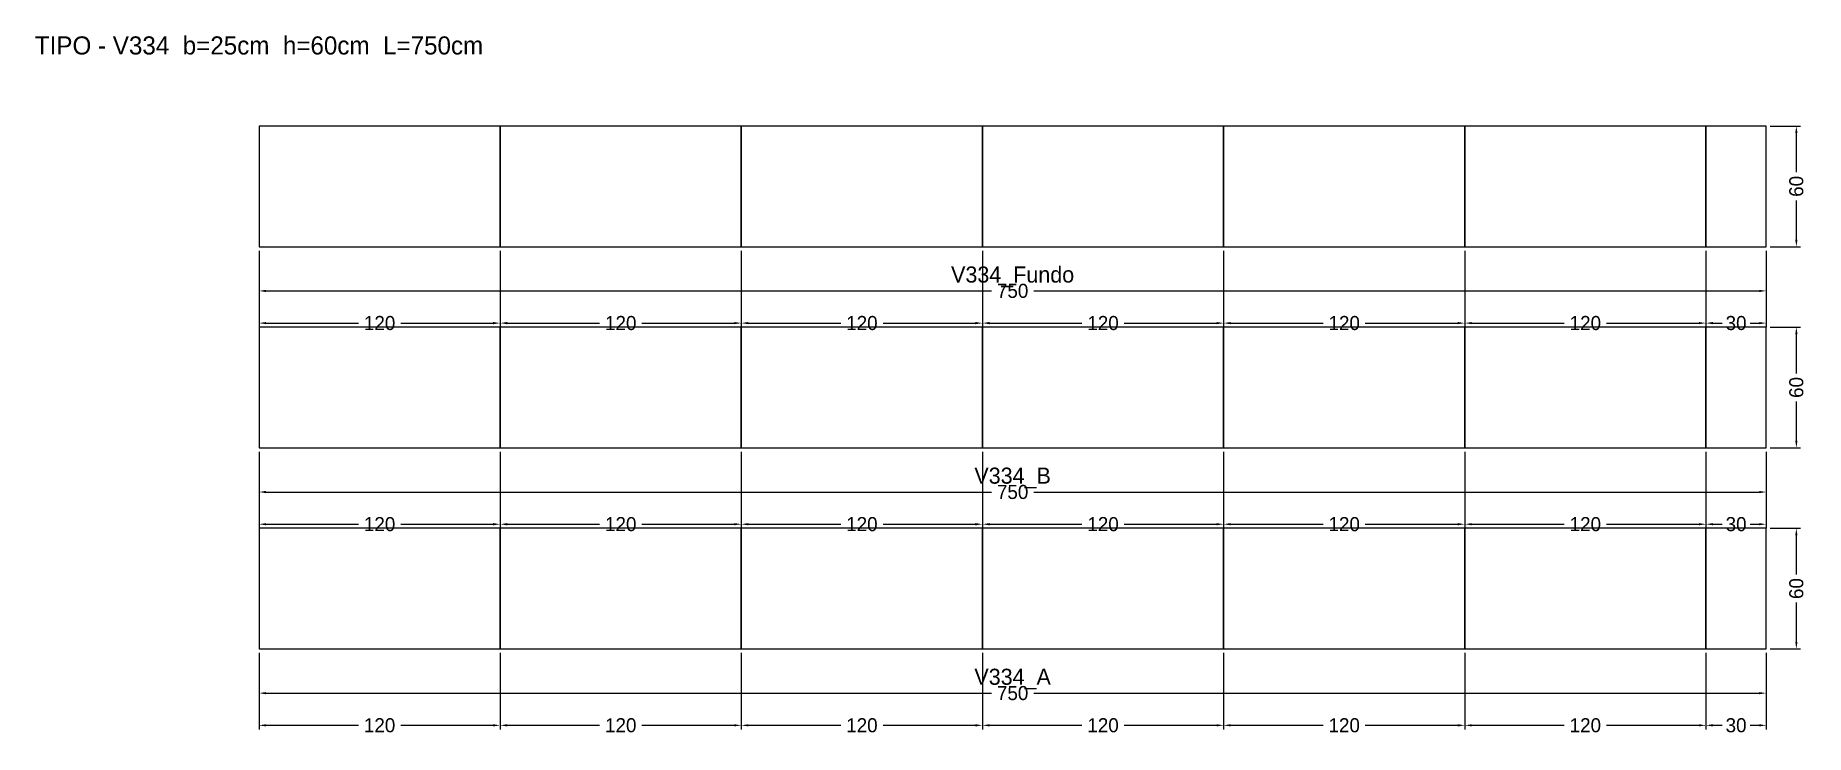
# Model space of a CAD drawing. Header units: metres. Extents: x -111 to 770, y -43 to 305.
import ezdxf

# ---------------------------------------------------------------- set-up
doc = ezdxf.new("R2010")
doc.units = ezdxf.units.M
for name, color, linetype in [('COTA', 3, 'Continuous'), ('NOMENCLATURA', 2, 'Continuous'), ('Paineis', 7, 'Continuous'), ('Texto Secao', 2, 'Continuous')]:
    doc.layers.add(name, color=color, linetype=linetype)
doc.dimstyles.new('COTA_VIG', dxfattribs={"dimtxt": 7, "dimasz": 3.5, "dimexe": 2, "dimexo": 2, "dimgap": 1.5, "dimtad": 1, "dimdec": 1, "dimcen": 2.5, "dimclrd": 3, "dimclre": 3, "dimclrt": 3, "dimazin": 3, "dimtfac": 1, "dimtmove": 0, "dimatfit": 3})

# ---------------------------------------------------------------- blocks, each defined once
blk = doc.blocks.new('_CLOSEDFILLED')
at = {"color": 0, "linetype": 'BYBLOCK'}
blk.add_solid([(-1, 0.16), (0, 0), (-1, -0.16)], dxfattribs=at)
blk = doc.blocks.new('*D1')
at = {"color": 3}
for p, q in [((0, -2), (0, -24)), ((750, -2), (750, -24)), ((3.5, -22), (364.5, -22)), ((385.5, -22), (746.5, -22))]:
    blk.add_line(p, q, dxfattribs=at)
at = {"layer": 'Defpoints'}
for p in [(0, 0), (750, 0), (0, -22)]:
    blk.add_point(p, dxfattribs=at)
at = {"layer": 'COTA', "color": 3, "xscale": 3.5, "yscale": 3.5, "rotation": 180}
blk.add_blockref('_CLOSEDFILLED', (0, -22), dxfattribs=at)
at = {"layer": 'COTA', "color": 3, "xscale": 3.5, "yscale": 3.5}
blk.add_blockref('_CLOSEDFILLED', (750, -22), dxfattribs=at)
at = {"layer": 'COTA', "color": 3, "insert": (375, -22), "char_height": 7, "attachment_point": 5}
blk.add_mtext('750', dxfattribs=at)
blk = doc.blocks.new('*D2')
at = {"color": 3}
for p, q in [((0, -2), (0, -40)), ((120, -2), (120, -40)), ((3.5, -38), (49.5, -38)), ((70.5, -38), (116.5, -38))]:
    blk.add_line(p, q, dxfattribs=at)
at = {"layer": 'Defpoints'}
for p in [(0, 0), (120, 0), (0, -38)]:
    blk.add_point(p, dxfattribs=at)
at = {"layer": 'COTA', "color": 3, "xscale": 3.5, "yscale": 3.5, "rotation": 180}
blk.add_blockref('_CLOSEDFILLED', (0, -38), dxfattribs=at)
at = {"layer": 'COTA', "color": 3, "xscale": 3.5, "yscale": 3.5}
blk.add_blockref('_CLOSEDFILLED', (120, -38), dxfattribs=at)
at = {"layer": 'COTA', "color": 3, "insert": (60, -38), "char_height": 7, "attachment_point": 5}
blk.add_mtext('120', dxfattribs=at)
blk = doc.blocks.new('*D3')
at = {"color": 3}
for p, q in [((120, -2), (120, -40)), ((240, -2), (240, -40)), ((123.5, -38), (169.5, -38)), ((190.5, -38), (236.5, -38))]:
    blk.add_line(p, q, dxfattribs=at)
at = {"layer": 'Defpoints'}
for p in [(120, 0), (240, 0), (120, -38)]:
    blk.add_point(p, dxfattribs=at)
at = {"layer": 'COTA', "color": 3, "xscale": 3.5, "yscale": 3.5, "rotation": 180}
blk.add_blockref('_CLOSEDFILLED', (120, -38), dxfattribs=at)
at = {"layer": 'COTA', "color": 3, "xscale": 3.5, "yscale": 3.5}
blk.add_blockref('_CLOSEDFILLED', (240, -38), dxfattribs=at)
at = {"layer": 'COTA', "color": 3, "insert": (180, -38), "char_height": 7, "attachment_point": 5}
blk.add_mtext('120', dxfattribs=at)
blk = doc.blocks.new('*D4')
at = {"color": 3}
for p, q in [((240, -2), (240, -40)), ((360, -2), (360, -40)), ((243.5, -38), (289.5, -38)), ((310.5, -38), (356.5, -38))]:
    blk.add_line(p, q, dxfattribs=at)
at = {"layer": 'Defpoints'}
for p in [(240, 0), (360, 0), (240, -38)]:
    blk.add_point(p, dxfattribs=at)
at = {"layer": 'COTA', "color": 3, "xscale": 3.5, "yscale": 3.5, "rotation": 180}
blk.add_blockref('_CLOSEDFILLED', (240, -38), dxfattribs=at)
at = {"layer": 'COTA', "color": 3, "xscale": 3.5, "yscale": 3.5}
blk.add_blockref('_CLOSEDFILLED', (360, -38), dxfattribs=at)
at = {"layer": 'COTA', "color": 3, "insert": (300, -38), "char_height": 7, "attachment_point": 5}
blk.add_mtext('120', dxfattribs=at)
blk = doc.blocks.new('*D5')
at = {"color": 3}
for p, q in [((360, -2), (360, -40)), ((480, -2), (480, -40)), ((363.5, -38), (409.5, -38)), ((430.5, -38), (476.5, -38))]:
    blk.add_line(p, q, dxfattribs=at)
at = {"layer": 'Defpoints'}
for p in [(360, 0), (480, 0), (360, -38)]:
    blk.add_point(p, dxfattribs=at)
at = {"layer": 'COTA', "color": 3, "xscale": 3.5, "yscale": 3.5, "rotation": 180}
blk.add_blockref('_CLOSEDFILLED', (360, -38), dxfattribs=at)
at = {"layer": 'COTA', "color": 3, "xscale": 3.5, "yscale": 3.5}
blk.add_blockref('_CLOSEDFILLED', (480, -38), dxfattribs=at)
at = {"layer": 'COTA', "color": 3, "insert": (420, -38), "char_height": 7, "attachment_point": 5}
blk.add_mtext('120', dxfattribs=at)
blk = doc.blocks.new('*D6')
at = {"color": 3}
for p, q in [((480, -2), (480, -40)), ((600, -2), (600, -40)), ((483.5, -38), (529.5, -38)), ((550.5, -38), (596.5, -38))]:
    blk.add_line(p, q, dxfattribs=at)
at = {"layer": 'Defpoints'}
for p in [(480, 0), (600, 0), (480, -38)]:
    blk.add_point(p, dxfattribs=at)
at = {"layer": 'COTA', "color": 3, "xscale": 3.5, "yscale": 3.5, "rotation": 180}
blk.add_blockref('_CLOSEDFILLED', (480, -38), dxfattribs=at)
at = {"layer": 'COTA', "color": 3, "xscale": 3.5, "yscale": 3.5}
blk.add_blockref('_CLOSEDFILLED', (600, -38), dxfattribs=at)
at = {"layer": 'COTA', "color": 3, "insert": (540, -38), "char_height": 7, "attachment_point": 5}
blk.add_mtext('120', dxfattribs=at)
blk = doc.blocks.new('*D7')
at = {"color": 3}
for p, q in [((600, -2), (600, -40)), ((720, -2), (720, -40)), ((603.5, -38), (649.5, -38)), ((670.5, -38), (716.5, -38))]:
    blk.add_line(p, q, dxfattribs=at)
at = {"layer": 'Defpoints'}
for p in [(600, 0), (720, 0), (600, -38)]:
    blk.add_point(p, dxfattribs=at)
at = {"layer": 'COTA', "color": 3, "xscale": 3.5, "yscale": 3.5, "rotation": 180}
blk.add_blockref('_CLOSEDFILLED', (600, -38), dxfattribs=at)
at = {"layer": 'COTA', "color": 3, "xscale": 3.5, "yscale": 3.5}
blk.add_blockref('_CLOSEDFILLED', (720, -38), dxfattribs=at)
at = {"layer": 'COTA', "color": 3, "insert": (660, -38), "char_height": 7, "attachment_point": 5}
blk.add_mtext('120', dxfattribs=at)
blk = doc.blocks.new('*D8')
at = {"color": 3}
for p, q in [((720, -2), (720, -40)), ((750, -2), (750, -40)), ((723.5, -38), (728, -38)), ((742, -38), (746.5, -38))]:
    blk.add_line(p, q, dxfattribs=at)
at = {"layer": 'Defpoints'}
for p in [(720, 0), (750, 0), (720, -38)]:
    blk.add_point(p, dxfattribs=at)
at = {"layer": 'COTA', "color": 3, "xscale": 3.5, "yscale": 3.5, "rotation": 180}
blk.add_blockref('_CLOSEDFILLED', (720, -38), dxfattribs=at)
at = {"layer": 'COTA', "color": 3, "xscale": 3.5, "yscale": 3.5}
blk.add_blockref('_CLOSEDFILLED', (750, -38), dxfattribs=at)
at = {"layer": 'COTA', "color": 3, "insert": (735, -38), "char_height": 7, "attachment_point": 5}
blk.add_mtext('30', dxfattribs=at)
blk = doc.blocks.new('*D9')
at = {"color": 3}
for p, q in [((752, 60), (767, 60)), ((765, 37), (765, 56.5)), ((765, 3.5), (765, 23)), ((752, 0), (767, 0))]:
    blk.add_line(p, q, dxfattribs=at)
at = {"layer": 'Defpoints'}
for p in [(750, 60), (750, 0), (765, 0)]:
    blk.add_point(p, dxfattribs=at)
at = {"layer": 'COTA', "color": 3, "xscale": 3.5, "yscale": 3.5}
for p, rotation in [((765, 60), 90), ((765, 0), 270)]:
    blk.add_blockref('_CLOSEDFILLED', p, dxfattribs=dict(at, rotation=rotation))
at = {"layer": 'COTA', "color": 3, "insert": (765, 30), "char_height": 7, "attachment_point": 5, "rotation": 90}
blk.add_mtext('60', dxfattribs=at)
blk = doc.blocks.new('*D10')
at = {"color": 3}
for p, q in [((0, 98), (0, 76)), ((750, 98), (750, 76)), ((3.5, 78), (364.5, 78)), ((385.5, 78), (746.5, 78))]:
    blk.add_line(p, q, dxfattribs=at)
at = {"layer": 'Defpoints'}
for p in [(0, 100), (750, 100), (0, 78)]:
    blk.add_point(p, dxfattribs=at)
at = {"layer": 'COTA', "color": 3, "xscale": 3.5, "yscale": 3.5, "rotation": 180}
blk.add_blockref('_CLOSEDFILLED', (0, 78), dxfattribs=at)
at = {"layer": 'COTA', "color": 3, "xscale": 3.5, "yscale": 3.5}
blk.add_blockref('_CLOSEDFILLED', (750, 78), dxfattribs=at)
at = {"layer": 'COTA', "color": 3, "insert": (375, 78), "char_height": 7, "attachment_point": 5}
blk.add_mtext('750', dxfattribs=at)
blk = doc.blocks.new('*D11')
at = {"color": 3}
for p, q in [((0, 98), (0, 60)), ((120, 98), (120, 60)), ((3.5, 62), (49.5, 62)), ((70.5, 62), (116.5, 62))]:
    blk.add_line(p, q, dxfattribs=at)
at = {"layer": 'Defpoints'}
for p in [(0, 100), (120, 100), (0, 62)]:
    blk.add_point(p, dxfattribs=at)
at = {"layer": 'COTA', "color": 3, "xscale": 3.5, "yscale": 3.5, "rotation": 180}
blk.add_blockref('_CLOSEDFILLED', (0, 62), dxfattribs=at)
at = {"layer": 'COTA', "color": 3, "xscale": 3.5, "yscale": 3.5}
blk.add_blockref('_CLOSEDFILLED', (120, 62), dxfattribs=at)
at = {"layer": 'COTA', "color": 3, "insert": (60, 62), "char_height": 7, "attachment_point": 5}
blk.add_mtext('120', dxfattribs=at)
blk = doc.blocks.new('*D12')
at = {"color": 3}
for p, q in [((120, 98), (120, 60)), ((240, 98), (240, 60)), ((123.5, 62), (169.5, 62)), ((190.5, 62), (236.5, 62))]:
    blk.add_line(p, q, dxfattribs=at)
at = {"layer": 'Defpoints'}
for p in [(120, 100), (240, 100), (120, 62)]:
    blk.add_point(p, dxfattribs=at)
at = {"layer": 'COTA', "color": 3, "xscale": 3.5, "yscale": 3.5, "rotation": 180}
blk.add_blockref('_CLOSEDFILLED', (120, 62), dxfattribs=at)
at = {"layer": 'COTA', "color": 3, "xscale": 3.5, "yscale": 3.5}
blk.add_blockref('_CLOSEDFILLED', (240, 62), dxfattribs=at)
at = {"layer": 'COTA', "color": 3, "insert": (180, 62), "char_height": 7, "attachment_point": 5}
blk.add_mtext('120', dxfattribs=at)
blk = doc.blocks.new('*D13')
at = {"color": 3}
for p, q in [((240, 98), (240, 60)), ((360, 98), (360, 60)), ((243.5, 62), (289.5, 62)), ((310.5, 62), (356.5, 62))]:
    blk.add_line(p, q, dxfattribs=at)
at = {"layer": 'Defpoints'}
for p in [(240, 100), (360, 100), (240, 62)]:
    blk.add_point(p, dxfattribs=at)
at = {"layer": 'COTA', "color": 3, "xscale": 3.5, "yscale": 3.5, "rotation": 180}
blk.add_blockref('_CLOSEDFILLED', (240, 62), dxfattribs=at)
at = {"layer": 'COTA', "color": 3, "xscale": 3.5, "yscale": 3.5}
blk.add_blockref('_CLOSEDFILLED', (360, 62), dxfattribs=at)
at = {"layer": 'COTA', "color": 3, "insert": (300, 62), "char_height": 7, "attachment_point": 5}
blk.add_mtext('120', dxfattribs=at)
blk = doc.blocks.new('*D14')
at = {"color": 3}
for p, q in [((360, 98), (360, 60)), ((480, 98), (480, 60)), ((363.5, 62), (409.5, 62)), ((430.5, 62), (476.5, 62))]:
    blk.add_line(p, q, dxfattribs=at)
at = {"layer": 'Defpoints'}
for p in [(360, 100), (480, 100), (360, 62)]:
    blk.add_point(p, dxfattribs=at)
at = {"layer": 'COTA', "color": 3, "xscale": 3.5, "yscale": 3.5, "rotation": 180}
blk.add_blockref('_CLOSEDFILLED', (360, 62), dxfattribs=at)
at = {"layer": 'COTA', "color": 3, "xscale": 3.5, "yscale": 3.5}
blk.add_blockref('_CLOSEDFILLED', (480, 62), dxfattribs=at)
at = {"layer": 'COTA', "color": 3, "insert": (420, 62), "char_height": 7, "attachment_point": 5}
blk.add_mtext('120', dxfattribs=at)
blk = doc.blocks.new('*D15')
at = {"color": 3}
for p, q in [((480, 98), (480, 60)), ((600, 98), (600, 60)), ((483.5, 62), (529.5, 62)), ((550.5, 62), (596.5, 62))]:
    blk.add_line(p, q, dxfattribs=at)
at = {"layer": 'Defpoints'}
for p in [(480, 100), (600, 100), (480, 62)]:
    blk.add_point(p, dxfattribs=at)
at = {"layer": 'COTA', "color": 3, "xscale": 3.5, "yscale": 3.5, "rotation": 180}
blk.add_blockref('_CLOSEDFILLED', (480, 62), dxfattribs=at)
at = {"layer": 'COTA', "color": 3, "xscale": 3.5, "yscale": 3.5}
blk.add_blockref('_CLOSEDFILLED', (600, 62), dxfattribs=at)
at = {"layer": 'COTA', "color": 3, "insert": (540, 62), "char_height": 7, "attachment_point": 5}
blk.add_mtext('120', dxfattribs=at)
blk = doc.blocks.new('*D16')
at = {"color": 3}
for p, q in [((600, 98), (600, 60)), ((720, 98), (720, 60)), ((603.5, 62), (649.5, 62)), ((670.5, 62), (716.5, 62))]:
    blk.add_line(p, q, dxfattribs=at)
at = {"layer": 'Defpoints'}
for p in [(600, 100), (720, 100), (600, 62)]:
    blk.add_point(p, dxfattribs=at)
at = {"layer": 'COTA', "color": 3, "xscale": 3.5, "yscale": 3.5, "rotation": 180}
blk.add_blockref('_CLOSEDFILLED', (600, 62), dxfattribs=at)
at = {"layer": 'COTA', "color": 3, "xscale": 3.5, "yscale": 3.5}
blk.add_blockref('_CLOSEDFILLED', (720, 62), dxfattribs=at)
at = {"layer": 'COTA', "color": 3, "insert": (660, 62), "char_height": 7, "attachment_point": 5}
blk.add_mtext('120', dxfattribs=at)
blk = doc.blocks.new('*D17')
at = {"color": 3}
for p, q in [((720, 98), (720, 60)), ((750, 98), (750, 60)), ((723.5, 62), (728, 62)), ((742, 62), (746.5, 62))]:
    blk.add_line(p, q, dxfattribs=at)
at = {"layer": 'Defpoints'}
for p in [(720, 100), (750, 100), (720, 62)]:
    blk.add_point(p, dxfattribs=at)
at = {"layer": 'COTA', "color": 3, "xscale": 3.5, "yscale": 3.5, "rotation": 180}
blk.add_blockref('_CLOSEDFILLED', (720, 62), dxfattribs=at)
at = {"layer": 'COTA', "color": 3, "xscale": 3.5, "yscale": 3.5}
blk.add_blockref('_CLOSEDFILLED', (750, 62), dxfattribs=at)
at = {"layer": 'COTA', "color": 3, "insert": (735, 62), "char_height": 7, "attachment_point": 5}
blk.add_mtext('30', dxfattribs=at)
blk = doc.blocks.new('*D18')
at = {"color": 3}
for p, q in [((752, 160), (767, 160)), ((765, 137), (765, 156.5)), ((765, 103.5), (765, 123)), ((752, 100), (767, 100))]:
    blk.add_line(p, q, dxfattribs=at)
at = {"layer": 'Defpoints'}
for p in [(750, 160), (750, 100), (765, 100)]:
    blk.add_point(p, dxfattribs=at)
at = {"layer": 'COTA', "color": 3, "xscale": 3.5, "yscale": 3.5}
for p, rotation in [((765, 160), 90), ((765, 100), 270)]:
    blk.add_blockref('_CLOSEDFILLED', p, dxfattribs=dict(at, rotation=rotation))
at = {"layer": 'COTA', "color": 3, "insert": (765, 130), "char_height": 7, "attachment_point": 5, "rotation": 90}
blk.add_mtext('60', dxfattribs=at)
blk = doc.blocks.new('*D19')
at = {"color": 3}
for p, q in [((0, 198), (0, 176)), ((750, 198), (750, 176)), ((3.5, 178), (364.5, 178)), ((385.5, 178), (746.5, 178))]:
    blk.add_line(p, q, dxfattribs=at)
at = {"layer": 'Defpoints'}
for p in [(0, 200), (750, 200), (0, 178)]:
    blk.add_point(p, dxfattribs=at)
at = {"layer": 'COTA', "color": 3, "xscale": 3.5, "yscale": 3.5, "rotation": 180}
blk.add_blockref('_CLOSEDFILLED', (0, 178), dxfattribs=at)
at = {"layer": 'COTA', "color": 3, "xscale": 3.5, "yscale": 3.5}
blk.add_blockref('_CLOSEDFILLED', (750, 178), dxfattribs=at)
at = {"layer": 'COTA', "color": 3, "insert": (375, 178), "char_height": 7, "attachment_point": 5}
blk.add_mtext('750', dxfattribs=at)
blk = doc.blocks.new('*D20')
at = {"color": 3}
for p, q in [((0, 198), (0, 160)), ((120, 198), (120, 160)), ((3.5, 162), (49.5, 162)), ((70.5, 162), (116.5, 162))]:
    blk.add_line(p, q, dxfattribs=at)
at = {"layer": 'Defpoints'}
for p in [(0, 200), (120, 200), (0, 162)]:
    blk.add_point(p, dxfattribs=at)
at = {"layer": 'COTA', "color": 3, "xscale": 3.5, "yscale": 3.5, "rotation": 180}
blk.add_blockref('_CLOSEDFILLED', (0, 162), dxfattribs=at)
at = {"layer": 'COTA', "color": 3, "xscale": 3.5, "yscale": 3.5}
blk.add_blockref('_CLOSEDFILLED', (120, 162), dxfattribs=at)
at = {"layer": 'COTA', "color": 3, "insert": (60, 162), "char_height": 7, "attachment_point": 5}
blk.add_mtext('120', dxfattribs=at)
blk = doc.blocks.new('*D21')
at = {"color": 3}
for p, q in [((120, 198), (120, 160)), ((240, 198), (240, 160)), ((123.5, 162), (169.5, 162)), ((190.5, 162), (236.5, 162))]:
    blk.add_line(p, q, dxfattribs=at)
at = {"layer": 'Defpoints'}
for p in [(120, 200), (240, 200), (120, 162)]:
    blk.add_point(p, dxfattribs=at)
at = {"layer": 'COTA', "color": 3, "xscale": 3.5, "yscale": 3.5, "rotation": 180}
blk.add_blockref('_CLOSEDFILLED', (120, 162), dxfattribs=at)
at = {"layer": 'COTA', "color": 3, "xscale": 3.5, "yscale": 3.5}
blk.add_blockref('_CLOSEDFILLED', (240, 162), dxfattribs=at)
at = {"layer": 'COTA', "color": 3, "insert": (180, 162), "char_height": 7, "attachment_point": 5}
blk.add_mtext('120', dxfattribs=at)
blk = doc.blocks.new('*D22')
at = {"color": 3}
for p, q in [((240, 198), (240, 160)), ((360, 198), (360, 160)), ((243.5, 162), (289.5, 162)), ((310.5, 162), (356.5, 162))]:
    blk.add_line(p, q, dxfattribs=at)
at = {"layer": 'Defpoints'}
for p in [(240, 200), (360, 200), (240, 162)]:
    blk.add_point(p, dxfattribs=at)
at = {"layer": 'COTA', "color": 3, "xscale": 3.5, "yscale": 3.5, "rotation": 180}
blk.add_blockref('_CLOSEDFILLED', (240, 162), dxfattribs=at)
at = {"layer": 'COTA', "color": 3, "xscale": 3.5, "yscale": 3.5}
blk.add_blockref('_CLOSEDFILLED', (360, 162), dxfattribs=at)
at = {"layer": 'COTA', "color": 3, "insert": (300, 162), "char_height": 7, "attachment_point": 5}
blk.add_mtext('120', dxfattribs=at)
blk = doc.blocks.new('*D23')
at = {"color": 3}
for p, q in [((360, 198), (360, 160)), ((480, 198), (480, 160)), ((363.5, 162), (409.5, 162)), ((430.5, 162), (476.5, 162))]:
    blk.add_line(p, q, dxfattribs=at)
at = {"layer": 'Defpoints'}
for p in [(360, 200), (480, 200), (360, 162)]:
    blk.add_point(p, dxfattribs=at)
at = {"layer": 'COTA', "color": 3, "xscale": 3.5, "yscale": 3.5, "rotation": 180}
blk.add_blockref('_CLOSEDFILLED', (360, 162), dxfattribs=at)
at = {"layer": 'COTA', "color": 3, "xscale": 3.5, "yscale": 3.5}
blk.add_blockref('_CLOSEDFILLED', (480, 162), dxfattribs=at)
at = {"layer": 'COTA', "color": 3, "insert": (420, 162), "char_height": 7, "attachment_point": 5}
blk.add_mtext('120', dxfattribs=at)
blk = doc.blocks.new('*D24')
at = {"color": 3}
for p, q in [((480, 198), (480, 160)), ((600, 198), (600, 160)), ((483.5, 162), (529.5, 162)), ((550.5, 162), (596.5, 162))]:
    blk.add_line(p, q, dxfattribs=at)
at = {"layer": 'Defpoints'}
for p in [(480, 200), (600, 200), (480, 162)]:
    blk.add_point(p, dxfattribs=at)
at = {"layer": 'COTA', "color": 3, "xscale": 3.5, "yscale": 3.5, "rotation": 180}
blk.add_blockref('_CLOSEDFILLED', (480, 162), dxfattribs=at)
at = {"layer": 'COTA', "color": 3, "xscale": 3.5, "yscale": 3.5}
blk.add_blockref('_CLOSEDFILLED', (600, 162), dxfattribs=at)
at = {"layer": 'COTA', "color": 3, "insert": (540, 162), "char_height": 7, "attachment_point": 5}
blk.add_mtext('120', dxfattribs=at)
blk = doc.blocks.new('*D25')
at = {"color": 3}
for p, q in [((600, 198), (600, 160)), ((720, 198), (720, 160)), ((603.5, 162), (649.5, 162)), ((670.5, 162), (716.5, 162))]:
    blk.add_line(p, q, dxfattribs=at)
at = {"layer": 'Defpoints'}
for p in [(600, 200), (720, 200), (600, 162)]:
    blk.add_point(p, dxfattribs=at)
at = {"layer": 'COTA', "color": 3, "xscale": 3.5, "yscale": 3.5, "rotation": 180}
blk.add_blockref('_CLOSEDFILLED', (600, 162), dxfattribs=at)
at = {"layer": 'COTA', "color": 3, "xscale": 3.5, "yscale": 3.5}
blk.add_blockref('_CLOSEDFILLED', (720, 162), dxfattribs=at)
at = {"layer": 'COTA', "color": 3, "insert": (660, 162), "char_height": 7, "attachment_point": 5}
blk.add_mtext('120', dxfattribs=at)
blk = doc.blocks.new('*D26')
at = {"color": 3}
for p, q in [((720, 198), (720, 160)), ((750, 198), (750, 160)), ((723.5, 162), (728, 162)), ((742, 162), (746.5, 162))]:
    blk.add_line(p, q, dxfattribs=at)
at = {"layer": 'Defpoints'}
for p in [(720, 200), (750, 200), (720, 162)]:
    blk.add_point(p, dxfattribs=at)
at = {"layer": 'COTA', "color": 3, "xscale": 3.5, "yscale": 3.5, "rotation": 180}
blk.add_blockref('_CLOSEDFILLED', (720, 162), dxfattribs=at)
at = {"layer": 'COTA', "color": 3, "xscale": 3.5, "yscale": 3.5}
blk.add_blockref('_CLOSEDFILLED', (750, 162), dxfattribs=at)
at = {"layer": 'COTA', "color": 3, "insert": (735, 162), "char_height": 7, "attachment_point": 5}
blk.add_mtext('30', dxfattribs=at)
blk = doc.blocks.new('*D27')
at = {"color": 3}
for p, q in [((752, 260), (767, 260)), ((765, 237), (765, 256.5)), ((765, 203.5), (765, 223)), ((752, 200), (767, 200))]:
    blk.add_line(p, q, dxfattribs=at)
at = {"layer": 'Defpoints'}
for p in [(750, 260), (750, 200), (765, 200)]:
    blk.add_point(p, dxfattribs=at)
at = {"layer": 'COTA', "color": 3, "xscale": 3.5, "yscale": 3.5}
for p, rotation in [((765, 260), 90), ((765, 200), 270)]:
    blk.add_blockref('_CLOSEDFILLED', p, dxfattribs=dict(at, rotation=rotation))
at = {"layer": 'COTA', "color": 3, "insert": (765, 230), "char_height": 7, "attachment_point": 5, "rotation": 90}
blk.add_mtext('60', dxfattribs=at)

msp = doc.modelspace()

# ---------------------------------------------------------------- linework, layer by layer
at = {"layer": 'Paineis'}
for points in [[(0, 200), (120, 200), (120, 260), (0, 260)], [(120, 200), (240, 200), (240, 260), (120, 260)], [(240, 200), (360, 200), (360, 260), (240, 260)], [(360, 200), (480, 200), (480, 260), (360, 260)], [(480, 200), (600, 200), (600, 260), (480, 260)], [(600, 200), (720, 200), (720, 260), (600, 260)], [(720, 200), (750, 200), (750, 260), (720, 260)], [(0, 100), (120, 100), (120, 160), (0, 160)], [(120, 100), (240, 100), (240, 160), (120, 160)], [(240, 100), (360, 100), (360, 160), (240, 160)], [(360, 100), (480, 100), (480, 160), (360, 160)], [(480, 100), (600, 100), (600, 160), (480, 160)], [(600, 100), (720, 100), (720, 160), (600, 160)], [(720, 100), (750, 100), (750, 160), (720, 160)], [(0, 0), (120, 0), (120, 60), (0, 60)], [(120, 0), (240, 0), (240, 60), (120, 60)], [(240, 0), (360, 0), (360, 60), (240, 60)], [(360, 0), (480, 0), (480, 60), (360, 60)], [(480, 0), (600, 0), (600, 60), (480, 60)], [(600, 0), (720, 0), (720, 60), (600, 60)], [(720, 0), (750, 0), (750, 60), (720, 60)]]:
    msp.add_lwpolyline(points, close=True, dxfattribs=at)

# ---------------------------------------------------------------- texts
at = {"layer": 'NOMENCLATURA', "insert": (0, 300), "char_height": 9, "width": 770, "attachment_point": 5}
msp.add_mtext('TIPO - V334  b=25cm  h=60cm  L=750cm', dxfattribs=at)
at = {"layer": 'Texto Secao', "char_height": 8, "width": 770, "attachment_point": 5}
for s, insert in [('V334_Fundo', (375, 185)), ('V334_B', (375, 85)), ('V334_A', (375, -15))]:
    msp.add_mtext(s, dxfattribs=dict(at, insert=insert))

# ---------------------------------------------------------------- dimensions: what is measured, and where the dimension line sits
at = {"layer": 'COTA'}
for base, p1, p2, picture, middle in [((765, 200), (750, 200), (750, 260), '*D27', (765, 230)), ((765, 100), (750, 100), (750, 160), '*D18', (765, 130)), ((765, 0), (750, 0), (750, 60), '*D9', (765, 30))]:
    dim = msp.add_linear_dim(base=base, p1=p1, p2=p2, angle=90, dimstyle='COTA_VIG', dxfattribs=at)
    dim.commit()
    dim.dimension.update_dxf_attribs({"geometry": picture, "text_midpoint": middle})
for base, p1, p2, picture, middle in [((0, 178), (0, 200), (750, 200), '*D19', (375, 178)), ((0, 162), (0, 200), (120, 200), '*D20', (60, 162)), ((120, 162), (120, 200), (240, 200), '*D21', (180, 162)), ((240, 162), (240, 200), (360, 200), '*D22', (300, 162)), ((360, 162), (360, 200), (480, 200), '*D23', (420, 162)), ((480, 162), (480, 200), (600, 200), '*D24', (540, 162)), ((600, 162), (600, 200), (720, 200), '*D25', (660, 162)), ((720, 162), (720, 200), (750, 200), '*D26', (735, 162)), ((0, 78), (0, 100), (750, 100), '*D10', (375, 78)), ((0, 62), (0, 100), (120, 100), '*D11', (60, 62)), ((120, 62), (120, 100), (240, 100), '*D12', (180, 62)), ((240, 62), (240, 100), (360, 100), '*D13', (300, 62)), ((360, 62), (360, 100), (480, 100), '*D14', (420, 62)), ((480, 62), (480, 100), (600, 100), '*D15', (540, 62)), ((600, 62), (600, 100), (720, 100), '*D16', (660, 62)), ((720, 62), (720, 100), (750, 100), '*D17', (735, 62)), ((0, -22), (0, 0), (750, 0), '*D1', (375, -22)), ((0, -38), (0, 0), (120, 0), '*D2', (60, -38)), ((120, -38), (120, 0), (240, 0), '*D3', (180, -38)), ((240, -38), (240, 0), (360, 0), '*D4', (300, -38)), ((360, -38), (360, 0), (480, 0), '*D5', (420, -38)), ((480, -38), (480, 0), (600, 0), '*D6', (540, -38)), ((600, -38), (600, 0), (720, 0), '*D7', (660, -38)), ((720, -38), (720, 0), (750, 0), '*D8', (735, -38))]:
    dim = msp.add_linear_dim(base=base, p1=p1, p2=p2, dimstyle='COTA_VIG', dxfattribs=at)
    dim.commit()
    dim.dimension.update_dxf_attribs({"geometry": picture, "text_midpoint": middle})

doc.saveas('drawing.dxf')
